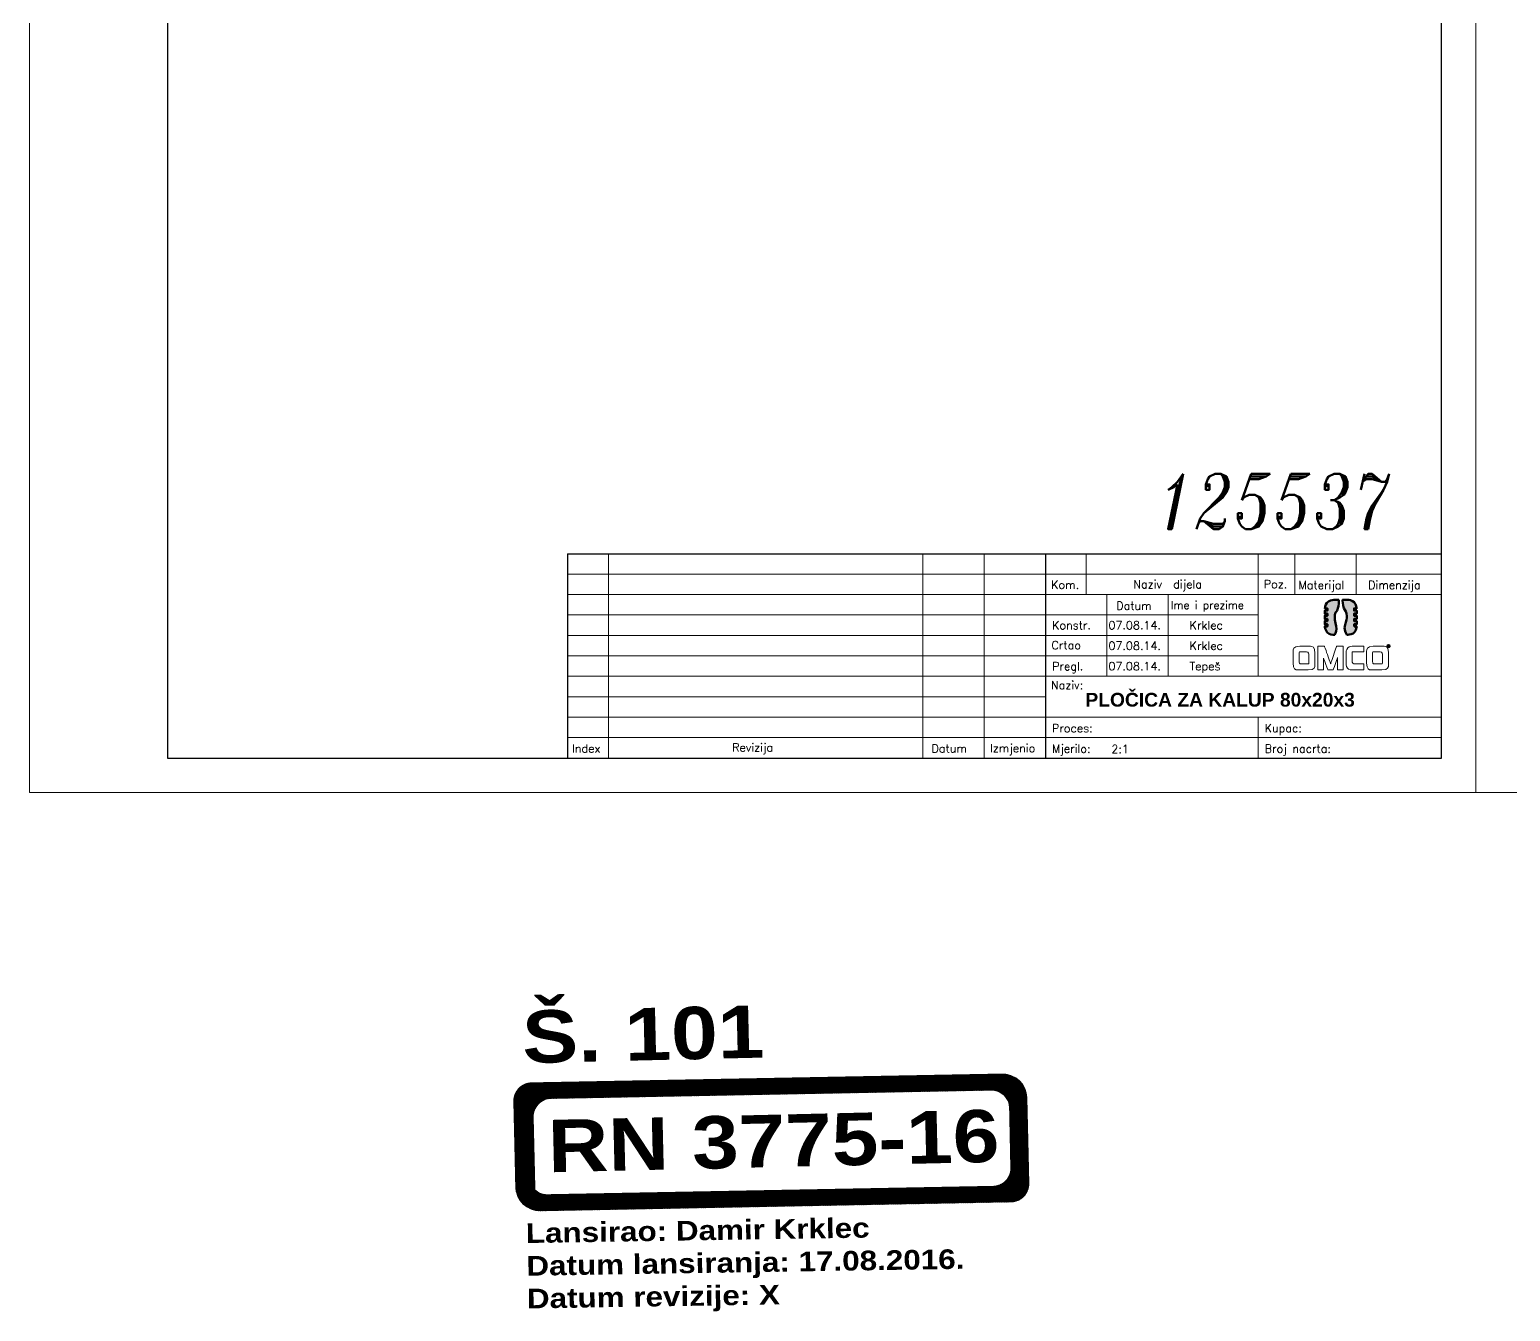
# Model space of a CAD drawing. Extents: x -409 to 623, y -170 to 506.
# Drawn here: x -408.5 to -193.5, y -169.5 to 16.7 of the extents above; entities that cross this region are included whole.
import ezdxf

# ---------------------------------------------------------------- set-up
doc = ezdxf.new("R2010")
doc.units = 0
doc.header["$LTSCALE"] = 7
doc.header["$MEASUREMENT"] = 0
doc.layers.get('0').update_dxf_attribs({"linetype": 'CONTINUOUS', "lineweight": 15})
doc.layers.add('3', color=3, linetype='CONTINUOUS', lineweight=30)
doc.layers.add('4', color=5, linetype='CONTINUOUS', lineweight=50)
doc.styles.add('ITALICT', font='ITALICT.shx', dxfattribs={"width": 0.8, "height": 3})
doc.styles.add('ROMANS', font='romans.shx')
doc.styles.get("Standard").update_dxf_attribs({"font": 'isocp.shx', "height": 3})
pattern_1 = [(45, (-343.717806, -159.35234), (-0.04939141, 0.04939141), [])]

msp = doc.modelspace()

# ---------------------------------------------------------------- hatches: boundary and pattern name
h = msp.add_hatch()
h.set_pattern_fill('ANSI31', color=1, scale=0.0055, style=0)
h.set_pattern_definition([(45, (-343.717806, -159.352338), (-0.012347852, 0.012347852), [])])
h.paths.add_polyline_path([(-266.8126, -152.8526, 0.41522729), (-264.2228, -150.1544), (-264.5016, -137.6117, 0.33879662), (-266.5085, -135.1073, 0.05237956), (-267.2401, -135.0323, 0.00407107), (-267.2974, -135.0329), (-335.5989, -136.3147, 0.41522729), (-338.1887, -139.0129), (-337.9122, -151.4487, 0.00407107), (-337.9105, -151.506, 0.05237956), (-337.8056, -152.2339, 0.33879662), (-335.221, -154.1365)])
h.paths.add_polyline_path([(-266.0167, -148.6478, -0.41522729), (-268.6065, -151.346), (-333.2755, -152.5597, -0.18828344), (-335.077, -151.895, -0.20868191), (-335.9644, -149.9788), (-336.1748, -140.5154, -0.41522729), (-333.585, -137.8172), (-268.916, -136.6035, -0.41320056), (-266.2271, -139.1844), (-266.21, -139.9542)], flags=16)
h = msp.add_hatch()
h.set_pattern_fill('ANSI31', color=254, scale=0.022, style=0)
h.set_pattern_definition(pattern_1)
h.paths.add_polyline_path([(-335.221, -154.1365, -0.33879662), (-337.8056, -152.2339, 0.3486048), (-334.3271, -154.8898), (-266.0256, -153.608, 0.41522729), (-263.4358, -150.9098), (-263.7122, -138.474, 0.3486048), (-266.5085, -135.1073, -0.33879662), (-264.5016, -137.6117), (-264.2228, -150.1544, -0.41522729), (-266.8126, -152.8526)])
h = msp.add_hatch()
h.set_pattern_fill('ANSI31', color=254, scale=0.022, style=0)
h.set_pattern_definition(pattern_1)
h.paths.add_polyline_path([(-266.2271, -139.1844, 0.41320056), (-268.916, -136.6035), (-333.585, -137.8172, 0.41522729), (-336.1748, -140.5154), (-335.9644, -149.9788, 0.20868191), (-335.077, -151.895, -0.09285073), (-335.1604, -151.4987), (-335.3878, -141.2707, -0.41522729), (-332.798, -138.5725), (-268.8989, -137.3733, -0.41320056), (-266.21, -139.9542)])
at = {"layer": '4'}
h = msp.add_hatch(color=142, dxfattribs=at)
edge = h.paths.add_edge_path()
edge.add_spline(control_points=[(-219.0134, -68.5017), (-219.0134, -67.8634), (-218.4513, -67.6925), (-218.3898, -66.1606)], knot_values=[0.95238095, 0.95238095, 0.95238095, 0.95238095, 1, 1, 1, 1], degree=3, periodic=0)
edge.add_spline(control_points=[(-218.3898, -66.1606), (-218.3898, -66.1606), (-219.0382, -66.1606), (-219.0382, -66.1606)], knot_values=[0, 0, 0, 0, 0.04761905, 0.04761905, 0.04761905, 0.04761905], degree=3, periodic=0)
edge.add_spline(control_points=[(-219.0382, -66.1606), (-220.1328, -66.1606), (-220.3824, -67.005), (-220.4394, -67.3905), (-220.4394, -67.3905), (-220.4394, -67.3905), (-220.3466, -67.3905), (-220.2538, -67.3905)], knot_values=[0.04761905, 0.04761905, 0.04761905, 0.04761905, 0.0952381, 0.0952381, 0.0952381, 0.0952381, 0.11904762, 0.11904762, 0.11904762, 0.11904762], degree=3, periodic=0)
edge.add_spline(control_points=[(-220.2538, -67.3905), (-220.161, -67.3905), (-220.0683, -67.3905), (-220.0683, -67.3905)], knot_values=[0.11904762, 0.11904762, 0.11904762, 0.11904762, 0.14285714, 0.14285714, 0.14285714, 0.14285714], degree=3, periodic=0)
edge.add_spline(control_points=[(-220.0683, -67.3905), (-220.0683, -67.3905), (-220.0683, -67.7011), (-220.0683, -67.7011)], knot_values=[0.14285714, 0.14285714, 0.14285714, 0.14285714, 0.19047571, 0.19047571, 0.19047571, 0.19047571], degree=3, periodic=0)
edge.add_spline(control_points=[(-220.0683, -67.7011), (-220.0683, -67.7011), (-220.0683, -67.7011), (-220.0683, -67.7011), (-220.0683, -67.7011), (-220.0683, -67.7011), (-220.1653, -67.7011), (-220.2624, -67.7011)], knot_values=[0.19047571, 0.19047571, 0.19047571, 0.19047571, 0.19047619, 0.19047619, 0.19047619, 0.19047619, 0.21428571, 0.21428571, 0.21428571, 0.21428571], degree=3, periodic=0)
edge.add_spline(control_points=[(-220.2624, -67.7011), (-220.3594, -67.7011), (-220.4565, -67.7011), (-220.4565, -67.7011), (-220.4565, -67.7011), (-220.4565, -67.7011), (-220.4565, -67.8152), (-220.4565, -67.9293)], knot_values=[0.21428571, 0.21428571, 0.21428571, 0.21428571, 0.23809524, 0.23809524, 0.23809524, 0.23809524, 0.26190476, 0.26190476, 0.26190476, 0.26190476], degree=3, periodic=0)
edge.add_spline(control_points=[(-220.4565, -67.9293), (-220.4565, -68.0434), (-220.4565, -68.1575), (-220.4565, -68.1575), (-220.4565, -68.1575), (-220.4565, -68.1575), (-220.3594, -68.1575), (-220.2624, -68.1575)], knot_values=[0.26190476, 0.26190476, 0.26190476, 0.26190476, 0.28571429, 0.28571429, 0.28571429, 0.28571429, 0.30952381, 0.30952381, 0.30952381, 0.30952381], degree=3, periodic=0)
edge.add_spline(control_points=[(-220.2624, -68.1575), (-220.1653, -68.1575), (-220.0683, -68.1575), (-220.0683, -68.1575)], knot_values=[0.30952381, 0.30952381, 0.30952381, 0.30952381, 0.33333333, 0.33333333, 0.33333333, 0.33333333], degree=3, periodic=0)
edge.add_spline(control_points=[(-220.0683, -68.1575), (-220.0683, -68.1575), (-220.0683, -68.4681), (-220.0683, -68.4681)], knot_values=[0.33333333, 0.33333333, 0.33333333, 0.33333333, 0.3809519, 0.3809519, 0.3809519, 0.3809519], degree=3, periodic=0)
edge.add_spline(control_points=[(-220.0683, -68.4681), (-220.0683, -68.4681), (-220.0683, -68.4681), (-220.0683, -68.4681), (-220.0683, -68.4681), (-220.0683, -68.4681), (-220.1653, -68.4681), (-220.2624, -68.4681)], knot_values=[0.3809519, 0.3809519, 0.3809519, 0.3809519, 0.38095238, 0.38095238, 0.38095238, 0.38095238, 0.4047619, 0.4047619, 0.4047619, 0.4047619], degree=3, periodic=0)
edge.add_spline(control_points=[(-220.2624, -68.4681), (-220.3594, -68.4681), (-220.4565, -68.4681), (-220.4565, -68.4681), (-220.4565, -68.4681), (-220.4565, -68.4681), (-220.4565, -68.5822), (-220.4565, -68.6963)], knot_values=[0.4047619, 0.4047619, 0.4047619, 0.4047619, 0.42857143, 0.42857143, 0.42857143, 0.42857143, 0.45238095, 0.45238095, 0.45238095, 0.45238095], degree=3, periodic=0)
edge.add_spline(control_points=[(-220.4565, -68.6963), (-220.4565, -68.8104), (-220.4565, -68.9245), (-220.4565, -68.9245), (-220.4565, -68.9245), (-220.4565, -68.9245), (-220.3594, -68.9245), (-220.2624, -68.9245)], knot_values=[0.45238095, 0.45238095, 0.45238095, 0.45238095, 0.47619048, 0.47619048, 0.47619048, 0.47619048, 0.5, 0.5, 0.5, 0.5], degree=3, periodic=0)
edge.add_spline(control_points=[(-220.2624, -68.9245), (-220.1653, -68.9245), (-220.0683, -68.9245), (-220.0683, -68.9245)], knot_values=[0.5, 0.5, 0.5, 0.5, 0.52380952, 0.52380952, 0.52380952, 0.52380952], degree=3, periodic=0)
edge.add_spline(control_points=[(-220.0683, -68.9245), (-220.0683, -68.9245), (-220.0683, -69.235), (-220.0683, -69.235)], knot_values=[0.52380952, 0.52380952, 0.52380952, 0.52380952, 0.5714281, 0.5714281, 0.5714281, 0.5714281], degree=3, periodic=0)
edge.add_spline(control_points=[(-220.0683, -69.235), (-220.0683, -69.235), (-220.0683, -69.235), (-220.0683, -69.235), (-220.0683, -69.235), (-220.0683, -69.235), (-220.1653, -69.235), (-220.2624, -69.235)], knot_values=[0.5714281, 0.5714281, 0.5714281, 0.5714281, 0.57142857, 0.57142857, 0.57142857, 0.57142857, 0.5952381, 0.5952381, 0.5952381, 0.5952381], degree=3, periodic=0)
edge.add_spline(control_points=[(-220.2624, -69.235), (-220.3594, -69.235), (-220.4565, -69.235), (-220.4565, -69.235), (-220.4565, -69.235), (-220.4565, -69.235), (-220.4565, -69.3491), (-220.4565, -69.4632)], knot_values=[0.5952381, 0.5952381, 0.5952381, 0.5952381, 0.61904762, 0.61904762, 0.61904762, 0.61904762, 0.64285714, 0.64285714, 0.64285714, 0.64285714], degree=3, periodic=0)
edge.add_spline(control_points=[(-220.4565, -69.4632), (-220.4565, -69.5773), (-220.4565, -69.6915), (-220.4565, -69.6915), (-220.4565, -69.6915), (-220.4565, -69.6915), (-220.3594, -69.6915), (-220.2624, -69.6915)], knot_values=[0.64285714, 0.64285714, 0.64285714, 0.64285714, 0.66666667, 0.66666667, 0.66666667, 0.66666667, 0.69047619, 0.69047619, 0.69047619, 0.69047619], degree=3, periodic=0)
edge.add_spline(control_points=[(-220.2624, -69.6915), (-220.1653, -69.6915), (-220.0683, -69.6915), (-220.0683, -69.6915)], knot_values=[0.69047619, 0.69047619, 0.69047619, 0.69047619, 0.71428571, 0.71428571, 0.71428571, 0.71428571], degree=3, periodic=0)
edge.add_spline(control_points=[(-220.0683, -69.6915), (-220.0683, -69.6915), (-220.0683, -70.002), (-220.0683, -70.002)], knot_values=[0.71428571, 0.71428571, 0.71428571, 0.71428571, 0.76190429, 0.76190429, 0.76190429, 0.76190429], degree=3, periodic=0)
edge.add_spline(control_points=[(-220.0683, -70.002), (-220.0683, -70.002), (-220.0683, -70.002), (-220.0683, -70.002), (-220.0683, -70.002), (-220.0683, -70.002), (-220.4423, -70.002), (-220.4423, -70.002)], knot_values=[0.76190429, 0.76190429, 0.76190429, 0.76190429, 0.76190476, 0.76190476, 0.76190476, 0.76190476, 0.80952381, 0.80952381, 0.80952381, 0.80952381], degree=3, periodic=0)
edge.add_spline(control_points=[(-220.4423, -70.002), (-220.3101, -71.1717), (-219.2768, -71.2319), (-219.1241, -71.2319)], knot_values=[0.80952381, 0.80952381, 0.80952381, 0.80952381, 0.85714286, 0.85714286, 0.85714286, 0.85714286], degree=3, periodic=0)
edge.add_spline(control_points=[(-219.1241, -71.2319), (-219.1241, -71.2319), (-219.0095, -71.2319), (-219.0095, -71.2319)], knot_values=[0.85714286, 0.85714286, 0.85714286, 0.85714286, 0.9047619, 0.9047619, 0.9047619, 0.9047619], degree=3, periodic=0)
edge.add_spline(control_points=[(-219.0095, -71.2319), (-218.4669, -70.4517), (-219.0134, -69.3146), (-219.0134, -68.5017)], knot_values=[0.9047619, 0.9047619, 0.9047619, 0.9047619, 0.95238095, 0.95238095, 0.95238095, 0.95238095], degree=3, periodic=0)
h = msp.add_hatch(color=253, dxfattribs=at)
edge = h.paths.add_edge_path()
edge.add_spline(control_points=[(-216.1857, -68.9245), (-216.1857, -68.9245), (-216.1857, -68.9245), (-216.1857, -68.9245), (-216.1857, -68.9245), (-216.1857, -68.9245), (-216.0886, -68.9245), (-215.9916, -68.9245)], knot_values=[0.23809476, 0.23809476, 0.23809476, 0.23809476, 0.23809524, 0.23809524, 0.23809524, 0.23809524, 0.26190476, 0.26190476, 0.26190476, 0.26190476], degree=3, periodic=0)
edge.add_spline(control_points=[(-215.9916, -68.9245), (-215.8945, -68.9245), (-215.7975, -68.9245), (-215.7975, -68.9245), (-215.7975, -68.9245), (-215.7975, -68.9245), (-215.7975, -68.8104), (-215.7975, -68.6963)], knot_values=[0.26190476, 0.26190476, 0.26190476, 0.26190476, 0.28571429, 0.28571429, 0.28571429, 0.28571429, 0.30952381, 0.30952381, 0.30952381, 0.30952381], degree=3, periodic=0)
edge.add_spline(control_points=[(-215.7975, -68.6963), (-215.7975, -68.5822), (-215.7975, -68.4681), (-215.7975, -68.4681), (-215.7975, -68.4681), (-215.7975, -68.4681), (-215.8945, -68.4681), (-215.9916, -68.4681)], knot_values=[0.30952381, 0.30952381, 0.30952381, 0.30952381, 0.33333333, 0.33333333, 0.33333333, 0.33333333, 0.35714286, 0.35714286, 0.35714286, 0.35714286], degree=3, periodic=0)
edge.add_spline(control_points=[(-215.9916, -68.4681), (-216.0886, -68.4681), (-216.1857, -68.4681), (-216.1857, -68.4681)], knot_values=[0.35714286, 0.35714286, 0.35714286, 0.35714286, 0.38095238, 0.38095238, 0.38095238, 0.38095238], degree=3, periodic=0)
edge.add_spline(control_points=[(-216.1857, -68.4681), (-216.1857, -68.4681), (-216.1857, -68.1575), (-216.1857, -68.1575)], knot_values=[0.38095238, 0.38095238, 0.38095238, 0.38095238, 0.42857095, 0.42857095, 0.42857095, 0.42857095], degree=3, periodic=0)
edge.add_spline(control_points=[(-216.1857, -68.1575), (-216.1857, -68.1575), (-216.1857, -68.1575), (-216.1857, -68.1575), (-216.1857, -68.1575), (-216.1857, -68.1575), (-216.0886, -68.1575), (-215.9916, -68.1575)], knot_values=[0.42857095, 0.42857095, 0.42857095, 0.42857095, 0.42857143, 0.42857143, 0.42857143, 0.42857143, 0.45238095, 0.45238095, 0.45238095, 0.45238095], degree=3, periodic=0)
edge.add_spline(control_points=[(-215.9916, -68.1575), (-215.8945, -68.1575), (-215.7975, -68.1575), (-215.7975, -68.1575), (-215.7975, -68.1575), (-215.7975, -68.1575), (-215.7975, -68.0434), (-215.7975, -67.9293)], knot_values=[0.45238095, 0.45238095, 0.45238095, 0.45238095, 0.47619048, 0.47619048, 0.47619048, 0.47619048, 0.5, 0.5, 0.5, 0.5], degree=3, periodic=0)
edge.add_spline(control_points=[(-215.7975, -67.9293), (-215.7975, -67.8152), (-215.7975, -67.7011), (-215.7975, -67.7011), (-215.7975, -67.7011), (-215.7975, -67.7011), (-215.8945, -67.7011), (-215.9916, -67.7011)], knot_values=[0.5, 0.5, 0.5, 0.5, 0.52380952, 0.52380952, 0.52380952, 0.52380952, 0.54761905, 0.54761905, 0.54761905, 0.54761905], degree=3, periodic=0)
edge.add_spline(control_points=[(-215.9916, -67.7011), (-216.0886, -67.7011), (-216.1857, -67.7011), (-216.1857, -67.7011)], knot_values=[0.54761905, 0.54761905, 0.54761905, 0.54761905, 0.57142857, 0.57142857, 0.57142857, 0.57142857], degree=3, periodic=0)
edge.add_spline(control_points=[(-216.1857, -67.7011), (-216.1857, -67.7011), (-216.1857, -67.3905), (-216.1857, -67.3905)], knot_values=[0.57142857, 0.57142857, 0.57142857, 0.57142857, 0.61904714, 0.61904714, 0.61904714, 0.61904714], degree=3, periodic=0)
edge.add_spline(control_points=[(-216.1857, -67.3905), (-216.1857, -67.3905), (-216.1857, -67.3905), (-216.1857, -67.3905), (-216.1857, -67.3905), (-216.1857, -67.3905), (-215.8128, -67.3905), (-215.8128, -67.3905)], knot_values=[0.61904714, 0.61904714, 0.61904714, 0.61904714, 0.61904762, 0.61904762, 0.61904762, 0.61904762, 0.66666667, 0.66666667, 0.66666667, 0.66666667], degree=3, periodic=0)
edge.add_spline(control_points=[(-215.8128, -67.3905), (-215.9493, -66.2285), (-216.9775, -66.1606), (-217.1298, -66.1606), (-217.1298, -66.1606), (-217.1298, -66.1606), (-217.8644, -66.1606), (-217.8644, -66.1606)], knot_values=[0.66666667, 0.66666667, 0.66666667, 0.66666667, 0.71428571, 0.71428571, 0.71428571, 0.71428572, 0.76190476, 0.76190476, 0.76190476, 0.76190476], degree=3, periodic=0)
edge.add_spline(control_points=[(-217.8644, -66.1606), (-217.8027, -67.6925), (-217.2404, -67.8634), (-217.2404, -68.5017)], knot_values=[0.76190476, 0.76190476, 0.76190476, 0.76190476, 0.80952381, 0.80952381, 0.80952381, 0.80952381], degree=3, periodic=0)
edge.add_spline(control_points=[(-217.2404, -68.5017), (-217.2404, -69.3146), (-217.787, -70.4517), (-217.2444, -71.2319)], knot_values=[0.80952381, 0.80952381, 0.80952381, 0.80952381, 0.85714286, 0.85714286, 0.85714286, 0.85714286], degree=3, periodic=0)
edge.add_spline(control_points=[(-217.2444, -71.2319), (-217.2444, -71.2319), (-217.2072, -71.2319), (-217.2072, -71.2319)], knot_values=[0.85714286, 0.85714286, 0.85714286, 0.85714286, 0.9047619, 0.9047619, 0.9047619, 0.9047619], degree=3, periodic=0)
edge.add_spline(control_points=[(-217.2072, -71.2319), (-216.1126, -71.2319), (-215.8681, -70.3876), (-215.8134, -70.002), (-215.8134, -70.002), (-215.8134, -70.002), (-215.9065, -70.002), (-215.9996, -70.002)], knot_values=[0.9047619, 0.9047619, 0.9047619, 0.9047619, 0.95238095, 0.95238095, 0.95238095, 0.95238095, 0.97619048, 0.97619048, 0.97619048, 0.97619048], degree=3, periodic=0)
edge.add_spline(control_points=[(-215.9996, -70.002), (-216.0926, -70.002), (-216.1857, -70.002), (-216.1857, -70.002)], knot_values=[0.97619048, 0.97619048, 0.97619048, 0.97619048, 1, 1, 1, 1], degree=3, periodic=0)
edge.add_spline(control_points=[(-216.1857, -70.002), (-216.1857, -70.002), (-216.1857, -69.6915), (-216.1857, -69.6915)], knot_values=[0, 0, 0, 0, 0.04761857, 0.04761857, 0.04761857, 0.04761857], degree=3, periodic=0)
edge.add_spline(control_points=[(-216.1857, -69.6915), (-216.1857, -69.6915), (-216.1857, -69.6915), (-216.1857, -69.6915), (-216.1857, -69.6915), (-216.1857, -69.6915), (-216.0886, -69.6915), (-215.9916, -69.6915)], knot_values=[0.04761857, 0.04761857, 0.04761857, 0.04761857, 0.04761905, 0.04761905, 0.04761905, 0.04761905, 0.07142857, 0.07142857, 0.07142857, 0.07142857], degree=3, periodic=0)
edge.add_spline(control_points=[(-215.9916, -69.6915), (-215.8945, -69.6915), (-215.7975, -69.6915), (-215.7975, -69.6915), (-215.7975, -69.6915), (-215.7975, -69.6915), (-215.7975, -69.5773), (-215.7975, -69.4632)], knot_values=[0.07142857, 0.07142857, 0.07142857, 0.07142857, 0.0952381, 0.0952381, 0.0952381, 0.0952381, 0.11904762, 0.11904762, 0.11904762, 0.11904762], degree=3, periodic=0)
edge.add_spline(control_points=[(-215.7975, -69.4632), (-215.7975, -69.3491), (-215.7975, -69.235), (-215.7975, -69.235), (-215.7975, -69.235), (-215.7975, -69.235), (-215.8945, -69.235), (-215.9916, -69.235)], knot_values=[0.11904762, 0.11904762, 0.11904762, 0.11904762, 0.14285714, 0.14285714, 0.14285714, 0.14285714, 0.16666667, 0.16666667, 0.16666667, 0.16666667], degree=3, periodic=0)
edge.add_spline(control_points=[(-215.9916, -69.235), (-216.0886, -69.235), (-216.1857, -69.235), (-216.1857, -69.235)], knot_values=[0.16666667, 0.16666667, 0.16666667, 0.16666667, 0.19047619, 0.19047619, 0.19047619, 0.19047619], degree=3, periodic=0)
edge.add_spline(control_points=[(-216.1857, -69.235), (-216.1857, -69.235), (-216.1857, -68.9245), (-216.1857, -68.9245)], knot_values=[0.19047619, 0.19047619, 0.19047619, 0.19047619, 0.23809476, 0.23809476, 0.23809476, 0.23809476], degree=3, periodic=0)

# ---------------------------------------------------------------- linework, layer by layer
for p, q in [((-408.5003, 202.8629), (-408.5003, -94.1371)), ((-198.5003, 202.8629), (-198.5003, -94.1371)), ((-198.5003, 202.8629), (-198.5003, -94.1371)), ((-324.4639, -59.4431), (-324.4639, -89.1371)), ((-278.8291, -59.4431), (-278.8291, -89.1371)), ((-269.9209, -59.4431), (-269.9209, -89.1371)), ((-255.0739, -59.4431), (-255.0739, -65.3819)), ((-230.131, -59.4431), (-230.131, -77.2595)), ((-224.786, -59.4431), (-224.786, -65.3819)), ((-215.8778, -59.4431), (-215.8778, -65.3819)), ((-330.4027, -62.4125), (-203.5003, -62.4125)), ((-203.5003, -65.3819), (-330.4027, -65.3819)), ((-252.1045, -65.3819), (-252.1045, -77.2595)), ((-243.1963, -65.3819), (-243.1963, -77.2595)), ((-330.4027, -68.3513), (-230.131, -68.3513)), ((-330.4027, -71.3207), (-230.131, -71.3207)), ((-330.4027, -74.2901), (-230.131, -74.2901)), ((-330.4027, -77.2595), (-203.5003, -77.2595)), ((-261.0127, -80.2289), (-330.4027, -80.2289)), ((-330.4027, -83.1983), (-203.5003, -83.1983)), ((-230.131, -83.1983), (-230.131, -89.1371)), ((-330.4027, -86.1677), (-203.5003, -86.1677)), ((-408.5003, -94.1371), (-198.5003, -94.1371)), ((-198.5003, -94.1371), (11.4997, -94.1371))]:
    msp.add_line(p, q)
at = {"color": 7}
for p, q in [((-335.5989, -136.3147), (-267.2974, -135.0329)), ((-333.585, -137.8172), (-268.916, -136.6035)), ((-332.798, -138.5725), (-268.8989, -137.3733)), ((-338.1887, -139.0129), (-337.9122, -151.4487)), ((-266.2271, -139.1844), (-266.0167, -148.6478)), ((-264.5016, -137.6117), (-264.2228, -150.1544)), ((-263.7122, -138.474), (-263.4358, -150.9098)), ((-336.1748, -140.5154), (-335.9644, -149.9788)), ((-335.3878, -141.2707), (-335.1604, -151.4987)), ((-333.2755, -152.5597), (-268.6065, -151.346)), ((-335.221, -154.1365), (-266.8126, -152.8526)), ((-334.3271, -154.8898), (-266.0256, -153.608))]:
    msp.add_line(p, q, dxfattribs=at)
for centre, radius, start, end in [((-267.2314, -138.5522), 3.52, 1.273388, 91.075154), ((-267.141, -137.6704), 2.64, 1.273388, 91.075154), ((-335.5493, -138.9542), 2.64, 91.075154, 181.273388), ((-268.8664, -139.243), 2.64, 1.273388, 91.075154), ((-268.8493, -140.0129), 2.64, 1.273388, 91.075154), ((-333.5354, -140.4567), 2.64, 91.075154, 181.273388), ((-332.7484, -141.2121), 2.64, 91.075154, 181.273388), ((-333.3251, -149.9201), 2.64, 181.273388, 271.075154), ((-268.6561, -148.7065), 2.64, 271.075154, 1.273388), ((-266.8621, -150.2131), 2.64, 271.075154, 1.273388), ((-334.3931, -151.3704), 3.52, 181.273388, 271.075154), ((-335.2705, -151.4969), 2.64, 181.273388, 271.075154), ((-334.0607, -151.4742), 1.1, 181.273388, 202.49237), ((-266.0752, -150.9685), 2.64, 271.075154, 1.273388)]:
    msp.add_arc(centre, radius, start, end, dxfattribs=at)
for points, knots in [([(-222.8383, -76.3394), (-222.8383, -76.3394), (-224.1435, -76.3394), (-224.1435, -76.3394), (-224.1435, -76.3394), (-224.2546, -76.3394), (-225.0506, -76.2927), (-225.0506, -75.3269), (-225.0506, -75.3269), (-225.0506, -75.3269), (-225.0506, -73.8521), (-225.0506, -73.8521), (-225.0506, -73.8521), (-225.0506, -73.8521), (-225.0506, -72.8864), (-224.085, -72.8864), (-224.085, -72.8864), (-224.085, -72.8864), (-222.7857, -72.8864), (-222.7857, -72.8864), (-222.7857, -72.8864), (-222.6745, -72.8864), (-221.8785, -72.9391), (-221.8785, -73.9048), (-221.8785, -73.9048), (-221.8785, -73.9048), (-221.8785, -75.3737), (-221.8785, -75.3737), (-221.8785, -75.3737), (-221.8785, -75.3737), (-221.8727, -76.3394), (-222.8383, -76.3394)], [0, 0, 0, 0, 0.125, 0.125, 0.125, 0.1875, 0.25, 0.25, 0.25, 0.3125, 0.375, 0.375, 0.375, 0.4375, 0.5, 0.5, 0.5, 0.5625, 0.625, 0.625, 0.625, 0.6875, 0.75, 0.75, 0.75, 0.8125, 0.875, 0.875, 0.875, 0.9375, 1, 1, 1, 1]), ([(-218.5894, -76.3394), (-218.5894, -76.3394), (-218.5894, -74.531), (-218.5894, -74.531), (-218.5894, -74.531), (-218.5894, -74.531), (-219.2214, -76.3394), (-219.2214, -76.3394), (-219.2214, -76.3394), (-219.2214, -76.3394), (-219.9823, -76.3394), (-219.9823, -76.3394), (-219.9823, -76.3394), (-219.9823, -76.3394), (-220.626, -74.6128), (-220.626, -74.6128), (-220.626, -74.6128), (-220.626, -74.6128), (-220.626, -76.3394), (-220.626, -76.3394), (-220.626, -76.3394), (-220.626, -76.3394), (-221.4396, -76.3394), (-221.4396, -76.3394), (-221.4396, -76.3394), (-221.4396, -76.3394), (-221.4396, -72.8864), (-221.4396, -72.8864), (-221.4396, -72.8864), (-221.4396, -72.8864), (-220.4974, -72.8864), (-220.4974, -72.8864), (-220.4974, -72.8864), (-220.4974, -72.8864), (-219.5902, -75.4323), (-219.5902, -75.4323), (-219.5902, -75.4323), (-219.5902, -75.4323), (-218.724, -72.8864), (-218.724, -72.8864), (-218.724, -72.8864), (-218.724, -72.8864), (-217.7992, -72.8864), (-217.7992, -72.8864), (-217.7992, -72.8864), (-217.7992, -72.8864), (-217.7992, -76.3394), (-217.7992, -76.3394), (-217.7992, -76.3394), (-217.7992, -76.3394), (-218.5894, -76.3394), (-218.5894, -76.3394)], [0, 0, 0, 0, 0.07692308, 0.07692308, 0.07692308, 0.11538462, 0.15384615, 0.15384615, 0.15384615, 0.19230769, 0.23076923, 0.23076923, 0.23076923, 0.26923077, 0.30769231, 0.30769231, 0.30769231, 0.34615385, 0.38461538, 0.38461538, 0.38461538, 0.42307692, 0.46153846, 0.46153846, 0.46153846, 0.5, 0.53846154, 0.53846154, 0.53846154, 0.57692308, 0.61538462, 0.61538462, 0.61538462, 0.65384615, 0.69230769, 0.69230769, 0.69230769, 0.73076923, 0.76923077, 0.76923077, 0.76923077, 0.80769231, 0.84615385, 0.84615385, 0.84615385, 0.88461538, 0.92307692, 0.92307692, 0.92307692, 0.96153846, 1, 1, 1, 1]), ([(-214.7558, -75.4617), (-214.7558, -75.4617), (-216.143, -75.4617), (-216.143, -75.4617), (-216.143, -75.4617), (-216.4825, -75.4617), (-216.4825, -75.0694), (-216.4825, -75.0694), (-216.4825, -75.0694), (-216.4825, -75.0694), (-216.4825, -73.8228), (-216.4825, -73.8228), (-216.4825, -73.8228), (-216.4825, -73.7117), (-216.3712, -73.7058), (-216.3712, -73.7058), (-216.3712, -73.7058), (-216.3712, -73.7058), (-214.7558, -73.7058), (-214.7558, -73.7058), (-214.7558, -73.7058), (-214.7558, -73.7058), (-214.7558, -72.8864), (-214.7558, -72.8864), (-214.7558, -72.8864), (-214.7558, -72.8864), (-216.3946, -72.8864), (-216.3946, -72.8864), (-216.3946, -72.8864), (-217.3603, -72.8864), (-217.3603, -73.8521), (-217.3603, -73.8521), (-217.3603, -73.8521), (-217.3603, -73.8521), (-217.3603, -75.3269), (-217.3603, -75.3269), (-217.3603, -75.3269), (-217.3603, -76.2927), (-216.5644, -76.3394), (-216.4532, -76.3394), (-216.4532, -76.3394), (-216.4532, -76.3394), (-214.7558, -76.3394), (-214.7558, -76.3394), (-214.7558, -76.3394), (-214.7558, -76.3394), (-214.7558, -75.4617), (-214.7558, -75.4617)], [0, 0, 0, 0, 0.08333333, 0.08333333, 0.08333333, 0.125, 0.16666667, 0.16666667, 0.16666667, 0.20833333, 0.25, 0.25, 0.25, 0.29166667, 0.33333333, 0.33333333, 0.33333333, 0.375, 0.41666667, 0.41666667, 0.41666667, 0.45833333, 0.5, 0.5, 0.5, 0.54166667, 0.58333333, 0.58333333, 0.58333333, 0.625, 0.66666667, 0.66666667, 0.66666667, 0.70833333, 0.75, 0.75, 0.75, 0.79166667, 0.83333333, 0.83333333, 0.83333333, 0.875, 0.91666667, 0.91666667, 0.91666667, 0.95833333, 1, 1, 1, 1]), ([(-212.1632, -76.3394), (-212.1632, -76.3394), (-213.4683, -76.3394), (-213.4683, -76.3394), (-213.4683, -76.3394), (-213.5795, -76.3394), (-214.3754, -76.2927), (-214.3754, -75.3269), (-214.3754, -75.3269), (-214.3754, -75.3269), (-214.3753, -73.8521), (-214.3753, -73.8521), (-214.3753, -73.8521), (-214.3753, -73.8521), (-214.3754, -72.8864), (-213.4098, -72.8864), (-213.4098, -72.8864), (-213.4098, -72.8864), (-212.1105, -72.8864), (-212.1105, -72.8864), (-212.1105, -72.8864), (-211.9993, -72.8864), (-211.2033, -72.9391), (-211.2033, -73.9048), (-211.2033, -73.9048), (-211.2033, -73.9048), (-211.2033, -75.3737), (-211.2033, -75.3737), (-211.2033, -75.3737), (-211.2033, -75.3737), (-211.1975, -76.3394), (-212.1632, -76.3394)], [0, 0, 0, 0, 0.125, 0.125, 0.125, 0.1875, 0.25, 0.25, 0.25, 0.3125, 0.375, 0.375, 0.375, 0.4375, 0.5, 0.5, 0.5, 0.5625, 0.625, 0.625, 0.625, 0.6875, 0.75, 0.75, 0.75, 0.8125, 0.875, 0.875, 0.875, 0.9375, 1, 1, 1, 1]), ([(-211.1895, -73.1056), (-211.3181, -73.1056), (-211.4225, -73.0011), (-211.4225, -72.8726), (-211.4225, -72.8726), (-211.4225, -72.7441), (-211.3181, -72.6397), (-211.1895, -72.6397), (-211.1895, -72.6397), (-211.061, -72.6397), (-210.9566, -72.7441), (-210.9566, -72.8726), (-210.9566, -72.8726), (-210.9566, -73.0011), (-211.061, -73.1056), (-211.1895, -73.1056)], [0, 0, 0, 0, 0.25, 0.25, 0.25, 0.375, 0.5, 0.5, 0.5, 0.625, 0.75, 0.75, 0.75, 0.875, 1, 1, 1, 1]), ([(-211.1895, -72.691), (-211.2891, -72.691), (-211.3711, -72.773), (-211.3711, -72.8726), (-211.3711, -72.8726), (-211.3711, -72.9722), (-211.2891, -73.0541), (-211.1895, -73.0541), (-211.1895, -73.0541), (-211.0899, -73.0541), (-211.0079, -72.9722), (-211.0079, -72.8726), (-211.0079, -72.8726), (-211.0079, -72.773), (-211.0899, -72.691), (-211.1895, -72.691)], [0, 0, 0, 0, 0.25, 0.25, 0.25, 0.375, 0.5, 0.5, 0.5, 0.625, 0.75, 0.75, 0.75, 0.875, 1, 1, 1, 1]), ([(-211.1366, -72.9127), (-211.1366, -72.9127), (-211.0883, -72.9866), (-211.0883, -72.9866), (-211.0883, -72.9866), (-211.0883, -72.9866), (-211.1526, -72.9866), (-211.1526, -72.9866), (-211.1526, -72.9866), (-211.1526, -72.9866), (-211.1927, -72.9208), (-211.1927, -72.9208), (-211.1927, -72.9208), (-211.1927, -72.9208), (-211.2185, -72.9208), (-211.2185, -72.9208), (-211.2185, -72.9208), (-211.2185, -72.9208), (-211.2185, -72.9866), (-211.2185, -72.9866), (-211.2185, -72.9866), (-211.2185, -72.9866), (-211.2763, -72.9866), (-211.2763, -72.9866), (-211.2763, -72.9866), (-211.2763, -72.9866), (-211.2763, -72.7505), (-211.2763, -72.7505), (-211.2763, -72.7505), (-211.2763, -72.7505), (-211.1735, -72.7505), (-211.1735, -72.7505), (-211.1735, -72.7505), (-211.1542, -72.7505), (-211.0835, -72.7505), (-211.0835, -72.8356), (-211.0835, -72.8356), (-211.0835, -72.8805), (-211.1108, -72.903), (-211.1366, -72.9127)], [0, 0, 0, 0, 0.1, 0.1, 0.1, 0.15, 0.2, 0.2, 0.2, 0.25, 0.3, 0.3, 0.3, 0.35, 0.4, 0.4, 0.4, 0.45, 0.5, 0.5, 0.5, 0.55, 0.6, 0.6, 0.6, 0.65, 0.7, 0.7, 0.7, 0.75, 0.8, 0.8, 0.8, 0.85, 0.9, 0.9, 0.9, 0.95, 1, 1, 1, 1]), ([(-211.188, -72.8003), (-211.188, -72.8003), (-211.2185, -72.8003), (-211.2185, -72.8003), (-211.2185, -72.8003), (-211.2185, -72.8003), (-211.2185, -72.8741), (-211.2185, -72.8741), (-211.2185, -72.8741), (-211.2185, -72.8741), (-211.188, -72.8741), (-211.188, -72.8741), (-211.188, -72.8741), (-211.1574, -72.8741), (-211.1446, -72.8629), (-211.1446, -72.8356), (-211.1446, -72.8356), (-211.1446, -72.8083), (-211.1574, -72.8003), (-211.188, -72.8003)], [0, 0, 0, 0, 0.2, 0.2, 0.2, 0.3, 0.4, 0.4, 0.4, 0.5, 0.6, 0.6, 0.6, 0.7, 0.8, 0.8, 0.8, 0.9, 1, 1, 1, 1]), ([(-222.7564, -74.1037), (-222.7564, -74.1037), (-222.7564, -73.7058), (-223.0959, -73.7058), (-223.0959, -73.7058), (-223.0959, -73.7058), (-224.0615, -73.7058), (-224.0615, -73.7058), (-224.0615, -73.7058), (-224.0615, -73.7058), (-224.1727, -73.7117), (-224.1727, -73.8228), (-224.1727, -73.8228), (-224.1727, -73.8228), (-224.1727, -75.0694), (-224.1727, -75.0694), (-224.1727, -75.0694), (-224.1727, -75.0694), (-224.1727, -75.4617), (-223.8333, -75.4617), (-223.8333, -75.4617), (-223.8333, -75.4617), (-222.8676, -75.4617), (-222.8676, -75.4617), (-222.8676, -75.4617), (-222.8676, -75.4617), (-222.7564, -75.4617), (-222.7564, -75.3504), (-222.7564, -75.3504), (-222.7564, -75.3504), (-222.7564, -74.1037), (-222.7564, -74.1037)], [0, 0, 0, 0, 0.125, 0.125, 0.125, 0.1875, 0.25, 0.25, 0.25, 0.3125, 0.375, 0.375, 0.375, 0.4375, 0.5, 0.5, 0.5, 0.5625, 0.625, 0.625, 0.625, 0.6875, 0.75, 0.75, 0.75, 0.8125, 0.875, 0.875, 0.875, 0.9375, 1, 1, 1, 1]), ([(-212.0813, -74.1037), (-212.0813, -74.1037), (-212.0813, -73.7058), (-212.4208, -73.7058), (-212.4208, -73.7058), (-212.4208, -73.7058), (-213.3863, -73.7058), (-213.3863, -73.7058), (-213.3863, -73.7058), (-213.3863, -73.7058), (-213.4977, -73.7117), (-213.4977, -73.8228), (-213.4977, -73.8228), (-213.4977, -73.8228), (-213.4977, -75.0694), (-213.4977, -75.0694), (-213.4977, -75.0694), (-213.4977, -75.0694), (-213.4977, -75.4617), (-213.1581, -75.4617), (-213.1581, -75.4617), (-213.1581, -75.4617), (-212.1924, -75.4617), (-212.1924, -75.4617), (-212.1924, -75.4617), (-212.1924, -75.4617), (-212.0813, -75.4617), (-212.0813, -75.3504), (-212.0813, -75.3504), (-212.0813, -75.3504), (-212.0813, -74.1037), (-212.0813, -74.1037)], [0, 0, 0, 0, 0.125, 0.125, 0.125, 0.1875, 0.25, 0.25, 0.25, 0.3125, 0.375, 0.375, 0.375, 0.4375, 0.5, 0.5, 0.5, 0.5625, 0.625, 0.625, 0.625, 0.6875, 0.75, 0.75, 0.75, 0.8125, 0.875, 0.875, 0.875, 0.9375, 1, 1, 1, 1])]:
    msp.add_open_spline(points, degree=3, knots=knots)
at = {"layer": '3'}
for p, q in [((-388.5003, 197.8629), (-388.5003, -89.1371)), ((-203.5003, -89.1371), (-203.5003, 197.8629)), ((-330.4027, -59.4431), (-330.4027, -89.1371)), ((-330.4027, -59.4431), (-203.5003, -59.4431)), ((-261.0127, -59.4431), (-261.0127, -89.1371)), ((-388.5003, -89.1371), (-203.5003, -89.1371))]:
    msp.add_line(p, q, dxfattribs=at)
at = {"layer": '3', "linetype": 'ByBlock'}
msp.add_line((-330.4027, -89.1371), (-203.5003, -89.1371), dxfattribs=at)
at = {"layer": '4', "color": 142}
msp.add_open_spline([(-218.3898, -66.1606), (-218.3898, -66.1606), (-219.0382, -66.1606), (-219.0382, -66.1606), (-219.0382, -66.1606), (-220.1328, -66.1606), (-220.3824, -67.005), (-220.4394, -67.3905), (-220.4394, -67.3905), (-220.4394, -67.3905), (-220.0683, -67.3905), (-220.0683, -67.3905), (-220.0683, -67.3905), (-220.0683, -67.3905), (-220.0683, -67.7011), (-220.0683, -67.7011), (-220.0683, -67.7011), (-220.0683, -67.7011), (-220.4565, -67.7011), (-220.4565, -67.7011), (-220.4565, -67.7011), (-220.4565, -67.7011), (-220.4565, -68.1575), (-220.4565, -68.1575), (-220.4565, -68.1575), (-220.4565, -68.1575), (-220.0683, -68.1575), (-220.0683, -68.1575), (-220.0683, -68.1575), (-220.0683, -68.1575), (-220.0683, -68.4681), (-220.0683, -68.4681), (-220.0683, -68.4681), (-220.0683, -68.4681), (-220.4565, -68.4681), (-220.4565, -68.4681), (-220.4565, -68.4681), (-220.4565, -68.4681), (-220.4565, -68.9245), (-220.4565, -68.9245), (-220.4565, -68.9245), (-220.4565, -68.9245), (-220.0683, -68.9245), (-220.0683, -68.9245), (-220.0683, -68.9245), (-220.0683, -68.9245), (-220.0683, -69.235), (-220.0683, -69.235), (-220.0683, -69.235), (-220.0683, -69.235), (-220.4565, -69.235), (-220.4565, -69.235), (-220.4565, -69.235), (-220.4565, -69.235), (-220.4565, -69.6915), (-220.4565, -69.6915), (-220.4565, -69.6915), (-220.4565, -69.6915), (-220.0683, -69.6915), (-220.0683, -69.6915), (-220.0683, -69.6915), (-220.0683, -69.6915), (-220.0683, -70.002), (-220.0683, -70.002), (-220.0683, -70.002), (-220.0683, -70.002), (-220.4423, -70.002), (-220.4423, -70.002), (-220.4423, -70.002), (-220.3101, -71.1717), (-219.2768, -71.2319), (-219.1241, -71.2319), (-219.1241, -71.2319), (-219.1241, -71.2319), (-219.0095, -71.2319), (-219.0095, -71.2319), (-219.0095, -71.2319), (-218.4669, -70.4517), (-219.0134, -69.3146), (-219.0134, -68.5017), (-219.0134, -68.5017), (-219.0134, -67.8634), (-218.4513, -67.6925), (-218.3898, -66.1606)], degree=3, knots=[0, 0, 0, 0, 0.04761905, 0.04761905, 0.04761905, 0.07142857, 0.0952381, 0.0952381, 0.0952381, 0.11904762, 0.14285714, 0.14285714, 0.14285714, 0.16666667, 0.19047619, 0.19047619, 0.19047619, 0.21428571, 0.23809524, 0.23809524, 0.23809524, 0.26190476, 0.28571429, 0.28571429, 0.28571429, 0.30952381, 0.33333333, 0.33333333, 0.33333333, 0.35714286, 0.38095238, 0.38095238, 0.38095238, 0.4047619, 0.42857143, 0.42857143, 0.42857143, 0.45238095, 0.47619048, 0.47619048, 0.47619048, 0.5, 0.52380952, 0.52380952, 0.52380952, 0.54761905, 0.57142857, 0.57142857, 0.57142857, 0.5952381, 0.61904762, 0.61904762, 0.61904762, 0.64285714, 0.66666667, 0.66666667, 0.66666667, 0.69047619, 0.71428571, 0.71428571, 0.71428571, 0.73809524, 0.76190476, 0.76190476, 0.76190476, 0.78571429, 0.80952381, 0.80952381, 0.80952381, 0.83333333, 0.85714286, 0.85714286, 0.85714286, 0.88095238, 0.9047619, 0.9047619, 0.9047619, 0.92857143, 0.95238095, 0.95238095, 0.95238095, 0.97619048, 1, 1, 1, 1], dxfattribs=at)
at = {"layer": '4', "color": 253}
msp.add_open_spline([(-216.1857, -70.002), (-216.1857, -70.002), (-216.1857, -69.6915), (-216.1857, -69.6915), (-216.1857, -69.6915), (-216.1857, -69.6915), (-215.7975, -69.6915), (-215.7975, -69.6915), (-215.7975, -69.6915), (-215.7975, -69.6915), (-215.7975, -69.235), (-215.7975, -69.235), (-215.7975, -69.235), (-215.7975, -69.235), (-216.1857, -69.235), (-216.1857, -69.235), (-216.1857, -69.235), (-216.1857, -69.235), (-216.1857, -68.9245), (-216.1857, -68.9245), (-216.1857, -68.9245), (-216.1857, -68.9245), (-215.7975, -68.9245), (-215.7975, -68.9245), (-215.7975, -68.9245), (-215.7975, -68.9245), (-215.7975, -68.4681), (-215.7975, -68.4681), (-215.7975, -68.4681), (-215.7975, -68.4681), (-216.1857, -68.4681), (-216.1857, -68.4681), (-216.1857, -68.4681), (-216.1857, -68.4681), (-216.1857, -68.1575), (-216.1857, -68.1575), (-216.1857, -68.1575), (-216.1857, -68.1575), (-215.7975, -68.1575), (-215.7975, -68.1575), (-215.7975, -68.1575), (-215.7975, -68.1575), (-215.7975, -67.7011), (-215.7975, -67.7011), (-215.7975, -67.7011), (-215.7975, -67.7011), (-216.1857, -67.7011), (-216.1857, -67.7011), (-216.1857, -67.7011), (-216.1857, -67.7011), (-216.1857, -67.3905), (-216.1857, -67.3905), (-216.1857, -67.3905), (-216.1857, -67.3905), (-215.8128, -67.3905), (-215.8128, -67.3905), (-215.8128, -67.3905), (-215.9493, -66.2285), (-216.9775, -66.1606), (-217.1298, -66.1606), (-217.1298, -66.1606), (-217.1298, -66.1606), (-217.8644, -66.1606), (-217.8644, -66.1606), (-217.8644, -66.1606), (-217.8027, -67.6925), (-217.2404, -67.8634), (-217.2404, -68.5017), (-217.2404, -68.5017), (-217.2404, -69.3146), (-217.787, -70.4517), (-217.2444, -71.2319), (-217.2444, -71.2319), (-217.2444, -71.2319), (-217.2072, -71.2319), (-217.2072, -71.2319), (-217.2072, -71.2319), (-216.1126, -71.2319), (-215.8681, -70.3876), (-215.8134, -70.002), (-215.8134, -70.002), (-215.8134, -70.002), (-216.1857, -70.002), (-216.1857, -70.002)], degree=3, knots=[0, 0, 0, 0, 0.04761905, 0.04761905, 0.04761905, 0.07142857, 0.0952381, 0.0952381, 0.0952381, 0.11904762, 0.14285714, 0.14285714, 0.14285714, 0.16666667, 0.19047619, 0.19047619, 0.19047619, 0.21428571, 0.23809524, 0.23809524, 0.23809524, 0.26190476, 0.28571429, 0.28571429, 0.28571429, 0.30952381, 0.33333333, 0.33333333, 0.33333333, 0.35714286, 0.38095238, 0.38095238, 0.38095238, 0.4047619, 0.42857143, 0.42857143, 0.42857143, 0.45238095, 0.47619048, 0.47619048, 0.47619048, 0.5, 0.52380952, 0.52380952, 0.52380952, 0.54761905, 0.57142857, 0.57142857, 0.57142857, 0.5952381, 0.61904762, 0.61904762, 0.61904762, 0.64285714, 0.66666667, 0.66666667, 0.66666667, 0.69047619, 0.71428571, 0.71428571, 0.71428571, 0.73809524, 0.76190476, 0.76190476, 0.76190476, 0.78571429, 0.80952381, 0.80952381, 0.80952381, 0.83333333, 0.85714286, 0.85714286, 0.85714286, 0.88095238, 0.9047619, 0.9047619, 0.9047619, 0.92857143, 0.95238095, 0.95238095, 0.95238095, 0.97619048, 1, 1, 1, 1], dxfattribs=at)

# ---------------------------------------------------------------- texts
at = {"style": 'ITALICT', "width": 0.8}
msp.add_text('125537', height=8, dxfattribs=at).set_placement((-245.1236, -55.8652))
at = {"style": 'ROMANS'}
for s, height, p in [('Kom.', 1.18776, (-260.1907, -64.5475)), ('Naziv  dijela', 1.18776, (-248.2518, -64.4827)), ('Poz.', 1.18776, (-229.3121, -64.4611)), ('Materijal', 1.18776, (-224.2784, -64.5928)), ('Dimenzija', 1.18776, (-214.1589, -64.5902)), ('Datum', 1.18776, (-250.7241, -67.5966)), ('Ime i prezime', 1.128372, (-242.7872, -67.4849)), ('Konstr.', 1.18776, (-260.0469, -70.4388)), ('07.08.14.', 1.18776, (-251.8677, -70.4388)), ('Krklec', 1.18776, (-240.0786, -70.4388)), ('Crtao', 1.18776, (-260.1259, -73.3387)), ('07.08.14.', 1.18776, (-251.8677, -73.4082)), ('Krklec', 1.18776, (-240.0786, -73.4082)), ('Pregl.', 1.18776, (-260.0469, -76.3965)), ('07.08.14.', 1.18776, (-251.8677, -76.3776)), ('Tepeš', 1.18776, (-240.0786, -76.3776)), ('Naziv:', 1.18776, (-260.2086, -79.1334)), ('Proces:', 1.18776, (-260.0648, -85.393)), ('Kupac:', 1.18776, (-229.1831, -85.393)), ('Index', 1.18776, (-329.7399, -88.3363)), ('Revizija', 1.18776, (-306.4923, -88.1905)), ('Datum', 1.18776, (-277.5451, -88.326)), ('Izmjenio', 1.18776, (-269.0451, -88.2917)), ('Mjerilo:', 1.18776, (-260.0648, -88.3624)), ('2:1', 1.18776, (-251.4393, -88.4075)), ('Broj nacrta:', 1.18776, (-229.1754, -88.3641))]:
    msp.add_text(s, height=height, dxfattribs=at).set_placement(p)
at = {"insert": (-255.208, -79.6593), "char_height": 2, "width": 60.961128, "attachment_point": 1, "style": 'ROMANS'}
msp.add_mtext('{\\fArial|b1|i0|c238|p34;PLOČICA ZA KALUP 80x20x3}', dxfattribs=at)
at = {"color": 1, "attachment_point": 1}
for s, insert, char_height, width, rotation in [('{\\fArial Black|b1|i0|c238|p34;Š. 101}', (-337.0661, -125.8516), 7.6032, 76.085732, 1.3375), ('{\\fArial Black|b1|i0|c0|p34;RN \\fArial Black|b1|i0|c238|p34;3775\\fArial Black|b1|i0|c0|p34;-1\\fArial Black|b1|i0|c238|p34;6}', (-333.3375, -141.7026), 7.6032, 76.085732, 1.3375), ('{\\fArial Black|b1|i0|c238|p34;Lansirao: Damir Krklec\\PDatum lansiranja: 17.08.2016.\\PDatum revizije: X}', (-336.471, -156.7253), 2.8512, 252.560755, 0.917299)]:
    msp.add_mtext(s, dxfattribs=dict(at, insert=insert, char_height=char_height, width=width, rotation=rotation))

doc.saveas('drawing.dxf')
